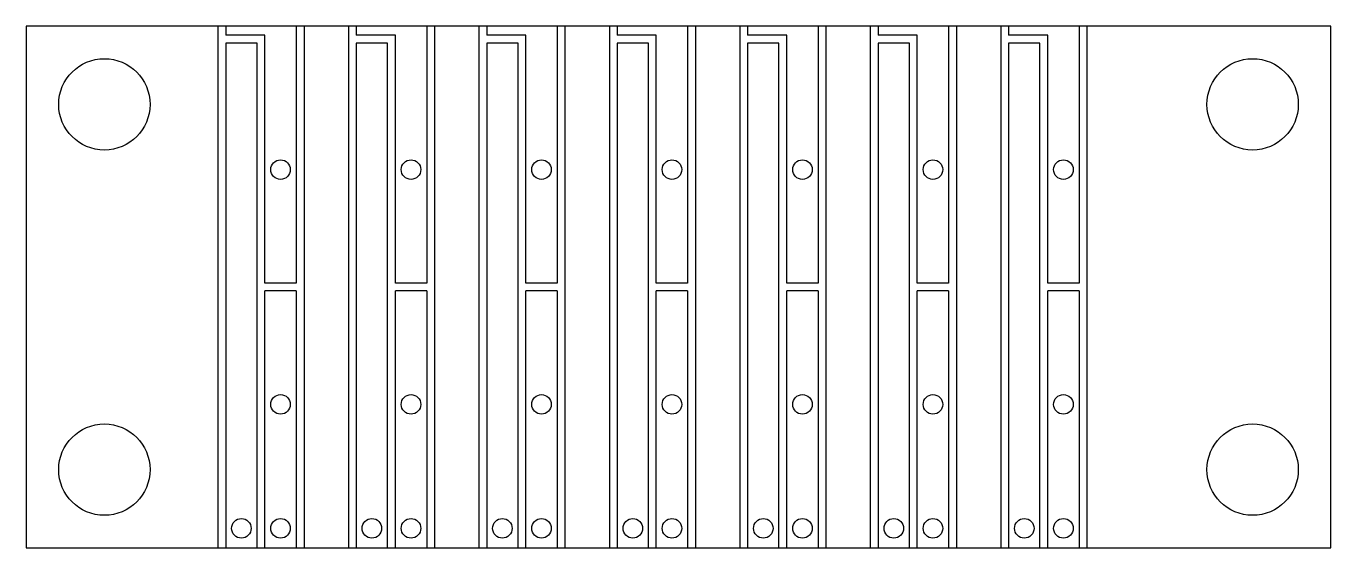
# Model space of a CAD drawing. Header units: millimetres. Extents: x 0 to 50, y 0 to 20.
import ezdxf

# ---------------------------------------------------------------- set-up
doc = ezdxf.new("R2010")
doc.units = ezdxf.units.MM

msp = doc.modelspace()

# ---------------------------------------------------------------- linework, layer by layer
at = {"color": 7, "linetype": 'Continuous', "lineweight": 25}
for p, q in [((0, 20), (0, 0)), ((50, 20), (0, 20)), ((7.35, 20), (7.35, 0)), ((7.65, 20), (7.65, 19.65)), ((10.35, 20), (10.35, 10.15)), ((10.65, 20), (10.65, 0)), ((12.35, 20), (12.35, 0)), ((12.65, 20), (12.65, 19.65)), ((15.35, 20), (15.35, 10.15)), ((15.65, 20), (15.65, 0)), ((17.35, 20), (17.35, 0)), ((17.65, 20), (17.65, 19.65)), ((20.35, 20), (20.35, 10.15)), ((20.65, 20), (20.65, 0)), ((22.35, 20), (22.35, 0)), ((22.65, 20), (22.65, 19.65)), ((25.35, 20), (25.35, 10.15)), ((25.65, 20), (25.65, 0)), ((27.35, 20), (27.35, 0)), ((27.65, 20), (27.65, 19.65)), ((30.35, 20), (30.35, 10.15)), ((30.65, 20), (30.65, 0)), ((32.35, 20), (32.35, 0)), ((32.65, 20), (32.65, 19.65)), ((35.35, 20), (35.35, 10.15)), ((35.65, 20), (35.65, 0)), ((37.35, 20), (37.35, 0)), ((37.65, 20), (37.65, 19.65)), ((40.35, 20), (40.35, 10.15)), ((40.65, 20), (40.65, 0)), ((50, 0), (50, 20)), ((9.15, 19.65), (7.65, 19.65)), ((9.15, 10.15), (9.15, 19.65)), ((14.15, 19.65), (12.65, 19.65)), ((14.15, 10.15), (14.15, 19.65)), ((19.15, 19.65), (17.65, 19.65)), ((19.15, 10.15), (19.15, 19.65)), ((24.15, 19.65), (22.65, 19.65)), ((24.15, 10.15), (24.15, 19.65)), ((29.15, 19.65), (27.65, 19.65)), ((29.15, 10.15), (29.15, 19.65)), ((34.15, 19.65), (32.65, 19.65)), ((34.15, 10.15), (34.15, 19.65)), ((39.15, 19.65), (37.65, 19.65)), ((39.15, 10.15), (39.15, 19.65)), ((7.65, 19.35), (7.65, 0)), ((8.85, 19.35), (7.65, 19.35)), ((8.85, 0), (8.85, 19.35)), ((12.65, 19.35), (12.65, 0)), ((13.85, 19.35), (12.65, 19.35)), ((13.85, 0), (13.85, 19.35)), ((17.65, 19.35), (17.65, 0)), ((18.85, 19.35), (17.65, 19.35)), ((18.85, 0), (18.85, 19.35)), ((22.65, 19.35), (22.65, 0)), ((23.85, 19.35), (22.65, 19.35)), ((23.85, 0), (23.85, 19.35)), ((28.85, 19.35), (27.65, 19.35)), ((27.65, 19.35), (27.65, 0)), ((28.85, 0), (28.85, 19.35)), ((33.85, 19.35), (32.65, 19.35)), ((32.65, 19.35), (32.65, 0)), ((33.85, 0), (33.85, 19.35)), ((37.65, 19.35), (37.65, 0)), ((38.85, 19.35), (37.65, 19.35)), ((38.85, 0), (38.85, 19.35)), ((10.35, 10.15), (9.15, 10.15)), ((15.35, 10.15), (14.15, 10.15)), ((20.35, 10.15), (19.15, 10.15)), ((25.35, 10.15), (24.15, 10.15)), ((30.35, 10.15), (29.15, 10.15)), ((35.35, 10.15), (34.15, 10.15)), ((40.35, 10.15), (39.15, 10.15)), ((9.15, 0), (9.15, 9.85)), ((10.35, 9.85), (9.15, 9.85)), ((10.35, 9.85), (10.35, 0)), ((14.15, 0), (14.15, 9.85)), ((15.35, 9.85), (14.15, 9.85)), ((15.35, 9.85), (15.35, 0)), ((20.35, 9.85), (19.15, 9.85)), ((19.15, 0), (19.15, 9.85)), ((20.35, 9.85), (20.35, 0)), ((24.15, 0), (24.15, 9.85)), ((25.35, 9.85), (24.15, 9.85)), ((25.35, 9.85), (25.35, 0)), ((29.15, 0), (29.15, 9.85)), ((30.35, 9.85), (29.15, 9.85)), ((30.35, 9.85), (30.35, 0)), ((34.15, 0), (34.15, 9.85)), ((35.35, 9.85), (34.15, 9.85)), ((35.35, 9.85), (35.35, 0)), ((39.15, 0), (39.15, 9.85)), ((40.35, 9.85), (39.15, 9.85)), ((40.35, 9.85), (40.35, 0)), ((0, 0), (50, 0))]:
    msp.add_line(p, q, dxfattribs=at)
for centre, radius in [((3, 17), 1.75), ((47, 17), 1.75), ((9.75, 14.5), 0.375), ((14.75, 14.5), 0.375), ((19.75, 14.5), 0.375), ((24.75, 14.5), 0.375), ((29.75, 14.5), 0.375), ((34.75, 14.5), 0.375), ((39.75, 14.5), 0.375), ((9.75, 5.5), 0.375), ((14.75, 5.5), 0.375), ((19.75, 5.5), 0.375), ((24.75, 5.5), 0.375), ((29.75, 5.5), 0.375), ((34.75, 5.5), 0.375), ((39.75, 5.5), 0.375), ((3, 3), 1.75), ((47, 3), 1.75), ((8.25, 0.75), 0.375), ((9.75, 0.75), 0.375), ((13.25, 0.75), 0.375), ((14.75, 0.75), 0.375), ((18.25, 0.75), 0.375), ((19.75, 0.75), 0.375), ((23.25, 0.75), 0.375), ((24.75, 0.75), 0.375), ((28.25, 0.75), 0.375), ((29.75, 0.75), 0.375), ((33.25, 0.75), 0.375), ((34.75, 0.75), 0.375), ((38.25, 0.75), 0.375), ((39.75, 0.75), 0.375)]:
    msp.add_circle(centre, radius, dxfattribs=at)

doc.saveas('drawing.dxf')
